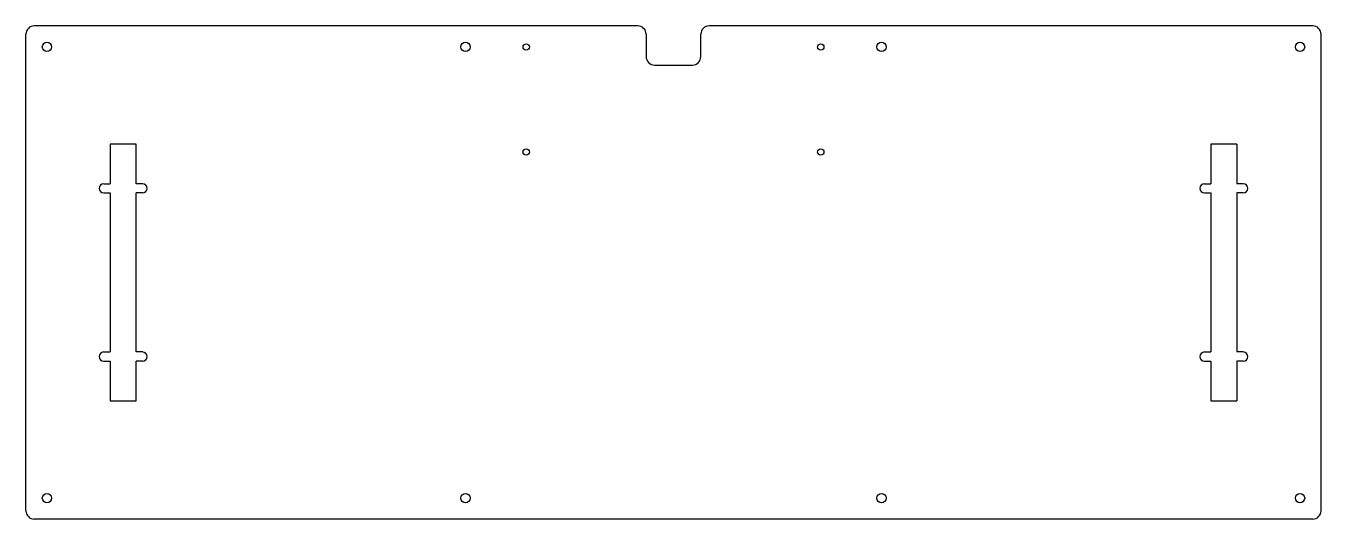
# Model space of a CAD drawing. Header units: millimetres. Extents: x 0 to 308, y 0 to 117.
import ezdxf

# ---------------------------------------------------------------- set-up
doc = ezdxf.new("R2010")
doc.units = ezdxf.units.MM
doc.header["$MEASUREMENT"] = 0
doc.layers.add('VISIBLE', color=7, linetype='Continuous')

msp = doc.modelspace()

# ---------------------------------------------------------------- linework, layer by layer
for p, q in [((145.37, 117.25), (2, 117.25)), ((305.75, 117.25), (162.37, 117.25)), ((147.37, 115.25), (147.37, 109.95)), ((160.37, 109.95), (160.37, 115.25)), ((149.37, 107.95), (158.37, 107.95)), ((26.2, 89.13), (20, 89.13)), ((20, 89.13), (20, 79.73)), ((26.2, 79.73), (26.2, 89.13)), ((287.75, 89.13), (281.55, 89.13)), ((281.55, 89.13), (281.55, 79.73)), ((287.75, 89.13), (287.75, 79.73)), ((18.5, 79.73), (20, 79.73)), ((18.5, 77.53), (20, 77.53)), ((20, 77.53), (20, 39.73)), ((27.7, 79.73), (26.2, 79.73)), ((26.2, 39.73), (26.2, 77.53)), ((27.7, 77.53), (26.2, 77.53)), ((280.05, 79.73), (281.55, 79.73)), ((280.05, 77.53), (281.55, 77.53)), ((281.55, 77.53), (281.55, 39.73)), ((289.25, 79.73), (287.75, 79.73)), ((287.75, 77.53), (287.75, 39.73)), ((289.25, 77.53), (287.75, 77.53)), ((18.5, 39.73), (20, 39.73)), ((18.5, 37.53), (20, 37.53)), ((20, 37.53), (20, 28.13)), ((27.7, 39.73), (26.2, 39.73)), ((26.2, 28.13), (26.2, 37.53)), ((27.7, 37.53), (26.2, 37.53)), ((280.05, 39.73), (281.55, 39.73)), ((280.05, 37.53), (281.55, 37.53)), ((281.55, 37.53), (281.55, 28.13)), ((289.25, 39.73), (287.75, 39.73)), ((287.75, 37.53), (287.75, 28.13)), ((289.25, 37.53), (287.75, 37.53)), ((20, 28.13), (26.2, 28.13)), ((281.55, 28.13), (287.75, 28.13))]:
    msp.add_line(p, q)
for centre, radius in [((5, 112.25), 1.1), ((104.45, 112.25), 1.1), ((118.87, 112.25), 0.75), ((188.87, 112.25), 0.75), ((203.3, 112.25), 1.1), ((302.75, 112.25), 1.1), ((118.87, 87.25), 0.75), ((188.87, 87.25), 0.75), ((5, 5), 1.1), ((104.45, 5), 1.1), ((203.3, 5), 1.1), ((302.75, 5), 1.1)]:
    msp.add_circle(centre, radius)
for centre, radius, start, end in [((2, 115.25), 2, 90, 180), ((145.37, 115.25), 2, 0, 90), ((162.37, 115.25), 2, 90, 180), ((305.75, 115.25), 2, 0, 90), ((149.37, 109.95), 2, 180, 270), ((158.37, 109.95), 2, 270, 0), ((18.5, 78.63), 1.1, 90, 270), ((27.7, 78.63), 1.1, 270, 90), ((280.05, 78.63), 1.1, 90, 270), ((289.25, 78.63), 1.1, 270, 90), ((18.5, 38.63), 1.1, 90, 270), ((27.7, 38.63), 1.1, 270, 90), ((280.05, 38.63), 1.1, 90, 270), ((289.25, 38.63), 1.1, 270, 90)]:
    msp.add_arc(centre, radius, start, end)
at = {"layer": 'VISIBLE'}
for p, q in [((0, 2), (0, 115.25)), ((307.75, 2), (307.75, 115.25)), ((305.75, 0), (2, 0))]:
    msp.add_line(p, q, dxfattribs=at)
for centre, start, end in [((2, 2), 180, 270), ((305.75, 2), 270, 0)]:
    msp.add_arc(centre, 2, start, end, dxfattribs=at)

doc.saveas('drawing.dxf')
